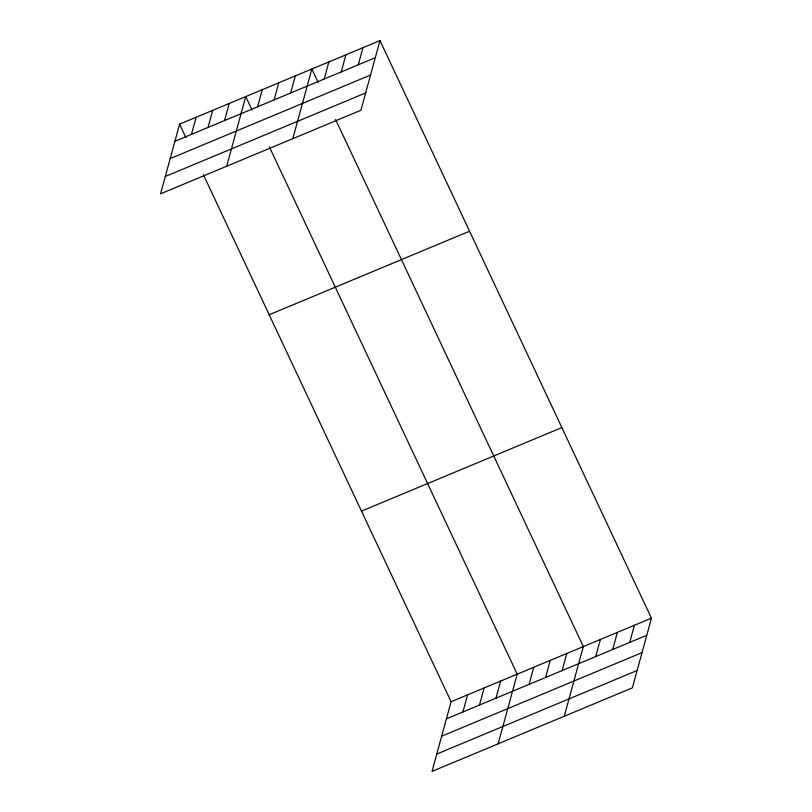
<?xml version="1.0" encoding="UTF-8"?>
<svg xmlns="http://www.w3.org/2000/svg" width="812" height="812" viewBox="0 0 812 812"><rect width="100%" height="100%" fill="white"/><g stroke="black" fill="none" stroke-linecap="round" stroke-linejoin="round"><path stroke-width="1.22" d="M179.614 124.155L160.553 193.824L360.914 110.27L379.975 40.6L179.614 124.155L185.938 137.614M191.47 134.366L196.139 117.263M207.994 127.474L212.673 110.371M224.528 120.582L229.207 103.479M226.67 166.247L245.731 96.577L252.055 110.036M257.587 106.788L262.266 89.685M274.111 99.896L278.79 82.794M290.645 93.004L295.324 75.902M292.797 138.679L311.849 69.01L318.172 82.459M324.201 79.008L328.88 61.905M341.233 71.903L345.912 54.8M358.265 64.808L362.944 47.705M203.325 174.61L451.086 701.73L432.025 771.4L632.386 687.845L651.447 618.176L379.975 40.6M462.931 711.941L467.61 694.839M479.466 705.049L484.145 687.947M495.99 698.158L500.669 681.055M498.142 743.822L517.203 674.163L269.442 147.033M529.059 684.374L533.738 667.271M545.583 677.482L550.262 660.369M562.117 670.58L566.796 653.477M564.259 716.255L583.321 646.585L335.569 119.465M595.673 656.593L600.352 639.48M612.705 649.488L617.384 632.386M629.736 642.383L634.416 625.281M174.935 141.258L375.296 57.703M170.185 158.604L370.546 75.049M165.303 176.478L365.664 92.923M269.198 314.751L469.559 231.197M361.502 511.134L561.863 427.579M451.086 701.73L651.447 618.176M446.407 718.833L646.768 635.278M441.657 736.179L642.018 652.625M436.775 754.054L637.136 670.499"/></g></svg>
